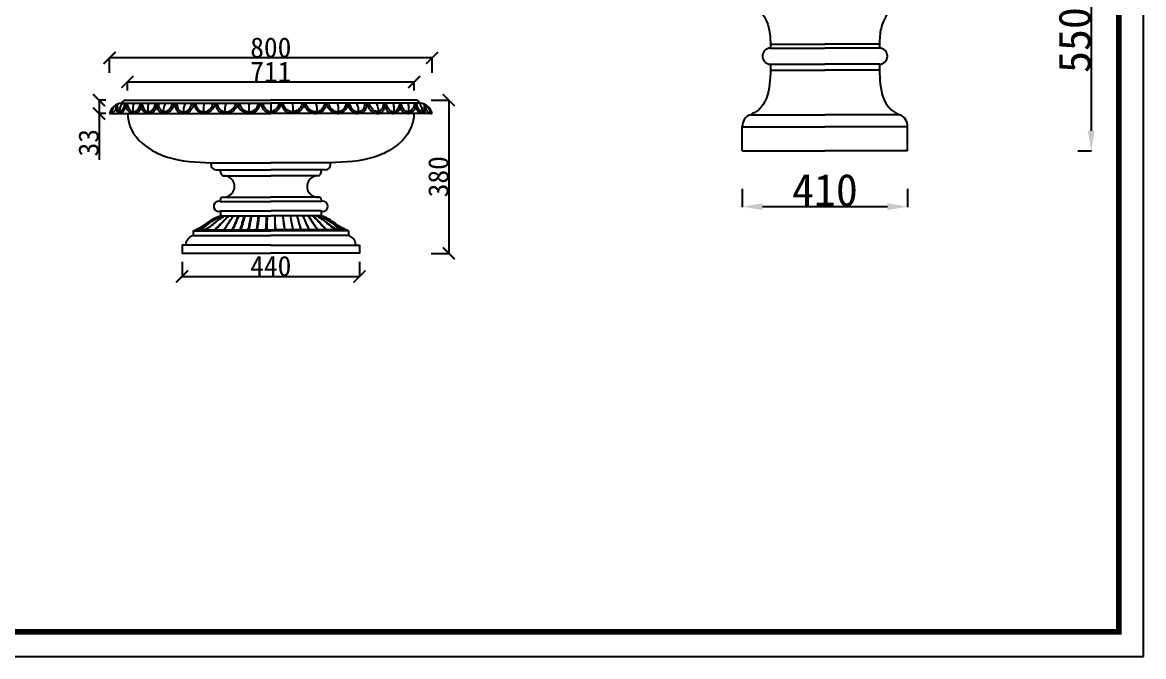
# Model space of a CAD drawing. Extents: x 3172 to 33391, y 13916 to 34175.
# Drawn here: x 10839 to 13620, y 18223 to 19796 of the extents above; entities that cross this region are included whole.
import ezdxf

# ---------------------------------------------------------------- set-up
doc = ezdxf.new("R2010")
doc.units = 0
doc.layers.get('0').update_dxf_attribs({"linetype": 'CONTINUOUS'})
doc.layers.get('DEFPOINTS').update_dxf_attribs({"linetype": 'CONTINUOUS'})
doc.dimstyles.new('ISO-25', dxfattribs={"dimtxt": 2.5, "dimasz": 2.5, "dimexe": 1.25, "dimexo": 0.625, "dimtad": 1, "dimdec": 4, "dimdsep": 46, "dimlunit": 6, "dimtxsty": 'Standard', "dimcen": 2.5, "dimadec": 0, "dimazin": 0, "dimtfac": 1, "dimtdec": 4, "dimtmove": 0, "dimatfit": 3, "dimfxl": 1, "dimtolj": 1, "dimtzin": 0, "dimarcsym": 0})

# ---------------------------------------------------------------- blocks, each defined once
blk = doc.blocks.new('_ARCHTICK')
at = {"color": 0, "linetype": 'ByBlock', "const_width": 0.15}
blk.add_lwpolyline([(-0.5, -0.5), (0.5, 0.5)], dxfattribs=at)
blk = doc.blocks.new('*D92')
at = {"color": 0, "linetype": 'ByBlock'}
for p, q in [((11140.9, 18631.7), (11140.9, 18593.7)), ((11580.9, 18631.7), (11580.9, 18593.7)), ((11140.9, 18594.9), (11580.9, 18594.9))]:
    blk.add_line(p, q, dxfattribs=at)
at = {"layer": 'DEFPOINTS', "color": 0, "linetype": 'ByBlock'}
for p in [(11140.9, 18632.4), (11580.9, 18632.4), (11580.9, 18594.9)]:
    blk.add_point(p, dxfattribs=at)
at = {"color": 0, "linetype": 'ByBlock', "xscale": 30, "yscale": 30, "zscale": 30, "rotation": 180}
blk.add_blockref('_ARCHTICK', (11140.9, 18594.9), dxfattribs=at)
at = {"color": 0, "linetype": 'ByBlock', "xscale": 30, "yscale": 30, "zscale": 30}
blk.add_blockref('_ARCHTICK', (11580.9, 18594.9), dxfattribs=at)
at = {"color": 0, "linetype": 'ByBlock', "insert": (11360.9, 18620.6), "char_height": 50, "attachment_point": 5}
blk.add_mtext('\\A1;440', dxfattribs=at)
blk = doc.blocks.new('*D91')
at = {"color": 0, "linetype": 'ByBlock'}
for p, q in [((10960.9, 19496.7), (10960.9, 19535.2)), ((11760.9, 19534), (10960.9, 19534)), ((11760.9, 19496.7), (11760.9, 19535.2))]:
    blk.add_line(p, q, dxfattribs=at)
at = {"layer": 'DEFPOINTS', "color": 0, "linetype": 'ByBlock'}
for p in [(10960.9, 19534), (10960.9, 19496.1), (11760.9, 19496.1)]:
    blk.add_point(p, dxfattribs=at)
at = {"color": 0, "linetype": 'ByBlock', "xscale": 30, "yscale": 30, "zscale": 30, "rotation": 180}
blk.add_blockref('_ARCHTICK', (10960.9, 19534), dxfattribs=at)
at = {"color": 0, "linetype": 'ByBlock', "xscale": 30, "yscale": 30, "zscale": 30}
blk.add_blockref('_ARCHTICK', (11760.9, 19534), dxfattribs=at)
at = {"color": 0, "linetype": 'ByBlock', "insert": (11360.9, 19559.6), "char_height": 50, "attachment_point": 5}
blk.add_mtext('\\A1;800', dxfattribs=at)
blk = doc.blocks.new('*D93')
at = {"color": 0, "linetype": 'ByBlock'}
for p, q in [((11005.3, 19453.2), (11005.3, 19475.6)), ((11005.3, 19474.4), (11716.4, 19474.4)), ((11716.4, 19453.2), (11716.4, 19475.6))]:
    blk.add_line(p, q, dxfattribs=at)
at = {"layer": 'DEFPOINTS', "color": 0, "linetype": 'ByBlock'}
for p in [(11716.4, 19474.4), (11005.3, 19452.6), (11716.4, 19452.6)]:
    blk.add_point(p, dxfattribs=at)
at = {"color": 0, "linetype": 'ByBlock', "xscale": 30, "yscale": 30, "zscale": 30, "rotation": 180}
blk.add_blockref('_ARCHTICK', (11005.3, 19474.4), dxfattribs=at)
at = {"color": 0, "linetype": 'ByBlock', "xscale": 30, "yscale": 30, "zscale": 30}
blk.add_blockref('_ARCHTICK', (11716.4, 19474.4), dxfattribs=at)
at = {"color": 0, "linetype": 'ByBlock', "insert": (11360.9, 19500), "char_height": 50, "attachment_point": 5}
blk.add_mtext('\\A1;711', dxfattribs=at)
blk = doc.blocks.new('*D94')
at = {"color": 0, "linetype": 'ByBlock'}
for p, q in [((10848.8, 19332.7), (10831, 19332.7)), ((10832.3, 19332.7), (10832.3, 19299.4)), ((10848.8, 19299.4), (10831, 19299.4)), ((10832.3, 19299.4), (10832.3, 19184.8))]:
    blk.add_line(p, q, dxfattribs=at)
at = {"layer": 'DEFPOINTS', "color": 0, "linetype": 'ByBlock'}
for p in [(10849.4, 19332.7), (10832.3, 19299.4), (10849.4, 19299.4)]:
    blk.add_point(p, dxfattribs=at)
at = {"color": 0, "linetype": 'ByBlock', "xscale": 30, "yscale": 30, "zscale": 30}
for p, rotation in [((10832.3, 19332.7), 90), ((10832.3, 19299.4), 270)]:
    blk.add_blockref('_ARCHTICK', p, dxfattribs=dict(at, rotation=rotation))
at = {"color": 0, "linetype": 'ByBlock', "insert": (10806.6, 19227.1), "char_height": 50, "attachment_point": 5, "rotation": 90}
blk.add_mtext('\\A1;33', dxfattribs=at)
blk = doc.blocks.new('*D90')
at = {"color": 0, "linetype": 'ByBlock'}
for p, q in [((11758.6, 19332.7), (11803.6, 19332.7)), ((11802.3, 19332.7), (11802.3, 18952.7)), ((11758.6, 18952.7), (11803.6, 18952.7))]:
    blk.add_line(p, q, dxfattribs=at)
at = {"layer": 'DEFPOINTS', "color": 0, "linetype": 'ByBlock'}
for p in [(11758, 19332.7), (11758, 18952.7), (11802.3, 18952.7)]:
    blk.add_point(p, dxfattribs=at)
at = {"color": 0, "linetype": 'ByBlock', "xscale": 30, "yscale": 30, "zscale": 30}
for p, rotation in [((11802.3, 19332.7), 90), ((11802.3, 18952.7), 270)]:
    blk.add_blockref('_ARCHTICK', p, dxfattribs=dict(at, rotation=rotation))
at = {"color": 0, "linetype": 'ByBlock', "insert": (11776.7, 19142.7), "char_height": 50, "attachment_point": 5, "rotation": 90}
blk.add_mtext('\\A1;380', dxfattribs=at)
blk = doc.blocks.new('A$C314650E7')
for p, q in [((70, 1787.5), (697.4, 1836.4)), ((697.4, 1836.4), (1180, 1787.5)), ((70, 1787.5), (70, 1779.1)), ((70, 1779.1), (70, 1787.5)), ((70, 1787.5), (503.2, 1728.4)), ((503.2, 1728.4), (1180, 1787.5)), ((1180, 1787.5), (1180, 1777.5)), ((0, 1767.5), (70, 1779.2)), ((0, 1767.5), (0, 1737.5)), ((0, 1767.5), (500, 1685.8)), ((70, 1779.1), (503.3, 1714.6)), ((500, 1685.8), (1240, 1767.5)), ((503.3, 1714.6), (1180, 1777.5)), ((1180, 1777.5), (1240, 1767.5)), ((1240, 1767.5), (1240, 1737.5)), ((0, 1737.5), (500, 1642.4)), ((500, 1642.4), (1240, 1737.5)), ((502.8, 1728.8), (502.8, 1714.7)), ((502.8, 1714.7), (500, 1684.9)), ((500, 1684.9), (500, 1642.4)), ((353.9, 1497), (353.9, 1486.7)), ((349.8, 1439), (349.8, 1447.5)), ((600, 1446.8), (600, 1377.6)), ((259, 1309.4), (571.2, 1204.6)), ((259, 1309.4), (259, 1255.7)), ((571.2, 1203.9), (935.5, 1294.5)), ((935.5, 1294.5), (935.5, 1243.7)), ((259, 1255.7), (572.1, 1144.3)), ((572.1, 1144.3), (935.5, 1244.8)), ((571.2, 1203.9), (572.1, 1144.3)), ((331.2, 696.4), (331.2, 686.4)), ((331.2, 696.4), (766.2, 696.4)), ((1201.2, 696.4), (766.2, 696.4)), ((1201.2, 696.4), (1201.2, 686.4)), ((266.2, 676.4), (331.2, 686.5)), ((266.2, 676.4), (766.2, 676.4)), ((266.2, 676.4), (266.2, 641.4)), ((331.2, 686.4), (766.2, 686.4)), ((1201.2, 686.4), (766.2, 686.4)), ((1266.2, 676.4), (766.2, 676.4)), ((1266.2, 676.4), (1201.2, 686.5)), ((1266.2, 676.4), (1266.2, 641.4)), ((266.2, 641.4), (766.2, 641.4)), ((1266.2, 641.4), (766.2, 641.4)), ((766.4, 627.6), (360.4, 627.6)), ((765.9, 627.6), (1171.9, 627.6)), ((631.2, 411.4), (766.2, 411.4)), ((631.2, 411.4), (631.2, 401.4)), ((631.2, 401.4), (766.2, 401.4)), ((901.2, 411.4), (766.2, 411.4)), ((901.2, 401.4), (766.2, 401.4)), ((901.2, 411.4), (901.2, 401.4)), ((631.2, 361.4), (631.2, 346.4)), ((631.2, 361.4), (766.2, 361.4)), ((631.2, 346.4), (766.2, 346.4)), ((631.2, 346.4), (766.2, 346.4)), ((901.2, 361.4), (766.2, 361.4)), ((901.2, 346.4), (766.2, 346.4)), ((901.2, 346.4), (766.2, 346.4)), ((901.2, 361.4), (901.2, 346.4)), ((581.2, 236.4), (766.2, 236.4)), ((951.2, 236.4), (766.2, 236.4)), ((561.2, 146.4), (561.2, 208.9)), ((561.2, 206.4), (766.2, 206.4)), ((971.2, 206.4), (766.2, 206.4)), ((971.2, 146.4), (971.2, 208.9)), ((561.2, 146.4), (766.2, 146.4)), ((971.2, 146.4), (766.2, 146.4)), ((971.2, 146.4), (766.2, 146.4)), ((971.2, 146.4), (766.2, 146.4))]:
    blk.add_line(p, q)
at = {"color": 0, "linetype": 'ByBlock'}
for p, q in [((1395.7, 1781), (1429.8, 1781)), ((1428.6, 1731), (1428.6, 1281)), ((1395.4, 1231), (1429.8, 1231)), ((266.2, 873.8), (266.2, 917.9)), ((1265.7, 873.8), (1265.7, 917.9)), ((316.2, 916.7), (1215.7, 916.7)), ((326.2, 806.9), (326.2, 832.4)), ((376.2, 831.2), (1156.4, 831.2)), ((1206.4, 806.9), (1206.4, 832.4)), ((1393.6, 696.4), (1427.6, 696.4)), ((1426.4, 646.4), (1426.4, 196.4)), ((1393.3, 146.4), (1427.6, 146.4)), ((561.2, 52.4), (561.2, 7.1)), ((971.2, 52.4), (971.2, 7.1)), ((611.2, 8.3), (921.2, 8.3))]:
    blk.add_line(p, q, dxfattribs=at)
for centre, radius, start, end in [((631.2, 381.4), 20, 90.2049, 269.7951), ((901.1, 381.4), 20, 270.2049, 89.7951), ((591.6, 207.6), 30.5, 110.0699, 182.3446), ((940.7, 207.6), 30.5, 357.6554, 69.9301)]:
    blk.add_arc(centre, radius, start, end)
for points in [[(142.6, 1785.5), (692.8, 1827.6)], [(692.8, 1807.3), (678.7, 1780.8), (672.5, 1755.8)], [(692.8, 1829.2), (1110.1, 1787)], [(694.3, 1829.2), (695.9, 1807.3)], [(142.6, 1785.5), (512.3, 1739.6)], [(255.1, 1773), (695.9, 1805.8)], [(512.3, 1739.6), (1114.8, 1787)], [(695.9, 1805.8), (969.4, 1776.1)], [(0, 1737.5), (235.8, 1671), (332.1, 1592.1), (351.3, 1531.4), (355, 1498.2)], [(1240, 1737.5), (1094.1, 1705.5), (924.1, 1639.1), (876.2, 1564.8), (859.3, 1497.2)], [(500, 1642.4), (560, 1580.7), (594.5, 1482.4), (597.2, 1450.6)], [(353.1, 1487.3), (343.1, 1484.5), (338.7, 1458.2), (348.2, 1447.5)], [(601, 1435.7), (353.1, 1487.3)], [(600, 1446.8), (353.5, 1497)], [(599.8, 1446.7), (859.3, 1497.2)], [(601, 1435.7), (859.5, 1489.4)], [(859.3, 1497.2), (859.5, 1489.4)], [(859.5, 1489.4), (872.7, 1478.5), (875, 1459.3), (865.1, 1446.5)], [(600, 1390.9), (348.2, 1447.5)], [(599.1, 1390.7), (865.1, 1446.5)], [(865.1, 1446.5), (865.1, 1437.1)], [(349.8, 1439), (341.3, 1399), (316.7, 1358.4), (286.2, 1338.7)], [(599.8, 1377.5), (349.5, 1438.7)], [(599.8, 1377.5), (865.1, 1437.1)], [(865.1, 1437.1), (867.8, 1368.7), (881.7, 1341.9), (903.3, 1321.5)], [(599.8, 1377.5), (597.5, 1312.6), (591.1, 1274.3), (583.1, 1242.3)], [(286.2, 1338.7), (272.4, 1333.5), (262, 1312.7)], [(286.2, 1338.7), (582.3, 1244)], [(582.3, 1244), (903.3, 1321.5)], [(903.3, 1321.5), (925.8, 1314.6), (934.4, 1295.6)], [(581.1, 1244.2), (573.3, 1224.2), (571.1, 1204.9)], [(266.2, 641.4), (355, 628.9), (501.1, 571.1), (627.2, 450.4), (631.2, 411.4)], [(1266.2, 641.4), (1177.3, 628.9), (1031.2, 571.1), (905.2, 450.4), (901.2, 411.4)], [(631.2, 346.4), (629, 312.9), (602, 248.8), (581.2, 236.4)], [(901.2, 346.4), (903.3, 312.9), (930.3, 248.8), (951.1, 236.4)]]:
    blk.add_spline(points, degree=3)
for points in [[(1420.2, 1731), (1436.9, 1731), (1428.6, 1781)], [(1420.2, 1281), (1436.9, 1281), (1428.6, 1231)], [(316.2, 925), (316.2, 908.3), (266.2, 916.7)], [(1215.7, 925), (1215.7, 908.3), (1265.7, 916.7)], [(376.2, 839.5), (376.2, 822.9), (326.2, 831.2)], [(1156.4, 839.5), (1156.4, 822.9), (1206.4, 831.2)], [(1418.1, 646.4), (1434.7, 646.4), (1426.4, 696.4)], [(1418.1, 196.4), (1434.7, 196.4), (1426.4, 146.4)], [(611.2, 16.7), (611.2, 0), (561.2, 8.3)], [(921.2, 16.7), (921.2, 0), (971.2, 8.3)]]:
    blk.add_solid(points, dxfattribs=at)
at = {"layer": 'DEFPOINTS', "color": 0, "linetype": 'ByBlock'}
for p in [(1395.1, 1781), (1394.8, 1231), (1428.6, 1231), (1265.7, 916.7), (266.2, 873.2), (1265.7, 873.2), (1206.4, 831.2), (326.2, 806.3), (1206.4, 806.3), (1392.9, 696.4), (1392.7, 146.4), (1426.4, 146.4), (561.2, 53.1), (971.2, 53.1), (971.2, 8.3)]:
    blk.add_point(p, dxfattribs=at)
at = {"color": 0, "linetype": 'ByBlock', "char_height": 80, "attachment_point": 5, "rotation": 90}
for insert in [(1387.9, 1506), (1385.8, 421.4)]:
    blk.add_mtext('\\A1;550', dxfattribs=dict(at, insert=insert))
at = {"color": 0, "linetype": 'ByBlock', "char_height": 80, "attachment_point": 5}
for s, insert in [('\\A1;1,000', (765.9, 963.3)), ('\\A1;880', (766.3, 871.8)), ('\\A1;410', (766.2, 49))]:
    blk.add_mtext(s, dxfattribs=dict(at, insert=insert))
blk = doc.blocks.new('A$C23D22AE9')
for p, q in [((106.8, 446.7), (476.6, 446.7)), ((115.5, 454.1), (476.6, 454.1)), ((837.7, 454.1), (476.6, 454.1)), ((846.5, 446.7), (476.6, 446.7)), ((76.6, 420.7), (476.6, 420.7)), ((876.6, 420.7), (476.6, 420.7)), ((328.9, 298.5), (476.6, 298.5)), ((341, 281.4), (476.6, 281.3)), ((624.3, 298.5), (476.6, 298.5)), ((612.3, 281.4), (476.6, 281.3)), ((358.9, 266.5), (476.6, 266.5)), ((594.4, 266.5), (476.6, 266.5)), ((351.3, 202.4), (476.6, 202.4)), ((356.8, 213.5), (476.6, 213.5)), ((596.4, 213.5), (476.6, 213.5)), ((601.9, 202.4), (476.6, 202.4)), ((351.3, 179.1), (476.6, 179.1)), ((352.1, 179.1), (352.1, 166.8)), ((352.1, 166.8), (476.6, 166.8)), ((356.2, 179.1), (467.3, 179.1)), ((601.9, 179.1), (476.6, 179.1)), ((601.2, 166.8), (476.6, 166.8)), ((597.1, 179.1), (486, 179.1)), ((601.2, 179.1), (601.2, 166.8)), ((283.7, 129.8), (283.7, 118.7)), ((283.7, 129.8), (476.6, 129.8)), ((283.7, 118.7), (476.6, 118.7)), ((669.6, 129.8), (476.6, 129.8)), ((669.6, 118.7), (476.6, 118.7)), ((669.6, 129.8), (669.6, 118.7))]:
    blk.add_line(p, q)
for points in [[(476.6, 94.1), (256.6, 94.1), (256.6, 74.1), (476.6, 74.1)], [(476.6, 94.1), (696.6, 94.1), (696.6, 74.1), (476.6, 74.1)]]:
    blk.add_lwpolyline(points)
for centre, radius, start, end in [((110, 412.4), 34.4, 95.3115, 166.0309), ((117.5, 443.3), 11, 100.3282, 161.9614), ((835.8, 443.3), 11, 18.0386, 79.6718), ((843.3, 412.4), 34.4, 13.9691, 84.6885), ((341, 294.2), 12.8, 160.4488, 269.7886), ((362.2, 277), 11, 156.4938, 254.9811), ((591.1, 277), 11, 285.0189, 23.5062), ((612.3, 294.2), 12.8, 270.2114, 19.5512), ((360.1, 239.9), 26.5, 266.704, 91.7138), ((593.1, 239.9), 26.5, 88.2862, 273.296), ((347.6, 190.7), 12.5, 68.754, 291.246), ((358.7, 205.9), 7.85, 104.023, 206.3843), ((594.5, 205.9), 7.85, 333.6157, 75.977), ((605.7, 190.7), 12.5, 248.754, 111.246)]:
    blk.add_arc(centre, radius, start, end)
for points in [[(93.3, 441.5), (93.6, 430), (96.3, 423.5), (100.3, 421.1), (102.5, 421.1), (107, 423), (113.7, 430), (117, 438), (119.4, 446.6)], [(96, 443.1), (96.3, 433.7), (99.2, 425.9), (101.4, 424.6), (106, 427), (111.9, 435.1), (115.9, 446.4)], [(108.1, 446.7), (104.2, 439.1), (101.4, 429.4), (101.1, 425.9)], [(115.6, 446.7), (118.1, 434.8), (125.4, 425.1), (132.4, 421.1)], [(120, 446.7), (121.9, 438.3), (126.5, 430.5), (134.8, 425.1), (141.8, 426.7), (149.6, 434.8), (153.1, 446.6)], [(136.4, 446.7), (134.8, 437.5), (135.1, 425.4)], [(156.3, 446.7), (154.7, 435.1), (149.3, 425.9), (141, 421.4), (134.5, 420.6)], [(152.6, 446.7), (155.1, 434.8), (162.4, 425.1), (169.4, 421.1)], [(157, 446.7), (158.9, 438.3), (163.5, 430.5), (171.8, 425.1), (178.8, 426.7), (186.6, 434.8), (190.1, 446.6)], [(173.4, 446.7), (171.8, 437.5), (172.1, 425.4)], [(193.3, 446.7), (191.7, 435.1), (186.3, 425.9), (178, 421.4), (171.5, 420.6)], [(193.3, 446.7), (195.9, 432.1), (200.9, 425.1), (209.5, 420.5)], [(197.2, 446.6), (198.9, 437), (203.2, 430.1), (208.2, 425.8), (212.8, 425.4), (220.4, 427.8), (228, 435.7), (233.3, 446.3)], [(237.7, 446.7), (233.7, 435), (225.7, 425.4), (218.8, 422.1), (208.4, 420.3)], [(215.1, 446.7), (212.1, 439), (208.8, 425.6)], [(238.7, 446.7), (240, 435.7), (244.3, 427.1), (250.4, 422.6), (258.4, 420.6)], [(243.6, 446.6), (245.6, 434.7), (247.5, 430.6), (255.4, 425.6), (265.1, 425.3), (275.4, 432.9), (279, 440.3), (282.4, 446.6)], [(264.3, 446.7), (260.8, 436.7), (260.1, 424.8)], [(285.9, 446.7), (283.7, 437.7), (277.5, 428.5), (268.4, 422.1), (260.7, 420.3)], [(285.9, 446.7), (288, 437.7), (292.1, 430), (299.2, 423.4), (306.9, 421.1)], [(290, 446), (291.6, 439), (294.3, 434), (299, 428.9), (307.6, 424.9), (315.5, 425.1), (326.5, 432.3), (332, 441.3), (333.4, 447)], [(338.7, 446), (334.4, 435), (328.5, 427.9), (316.3, 421.3), (307.9, 420.8)], [(312.2, 446.6), (309.9, 439.2), (309.7, 424.8)], [(338.7, 446), (339.7, 441.2), (345, 429.5), (358.3, 422.1), (361.8, 421.1)], [(343, 446), (346.8, 435.8), (353.9, 428.4), (363.9, 424.9), (371.5, 425.9), (379.9, 430.5), (387.4, 439), (390.3, 447)], [(365.9, 446.7), (363.2, 438), (362.9, 425.3)], [(393.9, 446.7), (392.3, 439), (387.7, 431.7), (373.8, 422.1), (363.1, 420.8)], [(393.9, 446.7), (396.7, 436.3), (408.1, 424.9), (421.9, 420.8)], [(399.3, 447), (400.6, 440.7), (405.1, 433), (415.3, 426.7), (421.6, 424.9), (428.2, 425.9), (436.4, 430), (443.8, 439.1), (445.6, 446.7)], [(423.1, 447), (422.1, 435.4), (421.8, 425.1)], [(450.7, 446.7), (448.1, 438.9), (437.4, 424.9), (422.9, 420.8)], [(451.7, 446.7), (454.2, 437.6), (462.8, 426.4), (470.7, 422.3), (476.6, 420.7)], [(456.3, 446.7), (458.8, 439.4), (463.1, 432.5), (471.2, 426.9), (476.6, 425.4)], [(476.6, 446.7), (476.4, 439.1), (476.4, 425.3)], [(501.6, 446.7), (499.1, 437.6), (490.4, 426.4), (482.5, 422.3), (476.6, 420.7)], [(476.6, 446.7), (476.8, 439.1), (476.8, 425.3)], [(496.9, 446.7), (494.5, 439.4), (490.2, 432.5), (482, 426.9), (476.7, 425.4)], [(502.6, 446.7), (505.2, 438.9), (515.9, 424.9), (530.4, 420.8)], [(554, 447), (552.6, 440.7), (548.2, 433), (538, 426.7), (531.6, 424.9), (525, 425.9), (516.9, 430), (509.5, 439.1), (507.6, 446.7)], [(530.1, 447), (531.1, 435.4), (531.5, 425.1)], [(559.4, 446.7), (556.6, 436.3), (545.1, 424.9), (531.4, 420.8)], [(559.4, 446.7), (560.9, 439), (565.6, 431.7), (579.5, 422.1), (590.2, 420.8)], [(610.3, 446), (606.4, 435.8), (599.3, 428.4), (589.4, 424.9), (581.8, 425.9), (573.4, 430.5), (565.9, 439), (562.9, 447)], [(587.3, 446.7), (590.1, 438), (590.4, 425.3)], [(614.6, 446), (613.6, 441.2), (608.2, 429.5), (595, 422.1), (591.4, 421.1)], [(614.6, 446), (618.9, 435), (624.8, 427.9), (637, 421.3), (645.4, 420.8)], [(663.3, 446), (661.6, 439), (659, 434), (654.3, 428.9), (645.6, 424.9), (637.7, 425.1), (626.8, 432.3), (621.2, 441.3), (619.9, 447)], [(641.1, 446.6), (643.4, 439.2), (643.6, 424.8)], [(667.4, 446.7), (665.3, 437.7), (661.1, 430), (654, 423.4), (646.4, 421.1)], [(667.4, 446.7), (669.6, 437.7), (675.8, 428.5), (684.9, 422.1), (692.5, 420.3)], [(709.7, 446.6), (707.7, 434.7), (705.8, 430.6), (697.8, 425.6), (688.1, 425.3), (677.8, 432.9), (674.2, 440.3), (670.9, 446.6)], [(688.9, 446.7), (692.4, 436.7), (693.2, 424.8)], [(714.6, 446.7), (713.3, 435.7), (709, 427.1), (702.8, 422.6), (694.9, 420.6)], [(715.5, 446.7), (719.6, 435), (727.5, 425.4), (734.5, 422.1), (744.8, 420.3)], [(756, 446.6), (754.4, 437), (750.1, 430.1), (745.1, 425.8), (740.5, 425.4), (732.8, 427.8), (725.2, 435.7), (719.9, 446.3)], [(738.1, 446.7), (741.1, 439), (744.5, 425.6)], [(760, 446.7), (757.4, 432.1), (752.4, 425.1), (743.8, 420.5)], [(760, 446.7), (761.6, 435.1), (767, 425.9), (775.3, 421.4), (781.7, 420.6)], [(796.3, 446.7), (794.4, 438.3), (789.8, 430.5), (781.5, 425.1), (774.5, 426.7), (766.7, 434.8), (763.2, 446.6)], [(779.9, 446.7), (781.5, 437.5), (781.2, 425.4)], [(800.7, 446.7), (798.1, 434.8), (790.9, 425.1), (783.9, 421.1)], [(796.8, 446.7), (798.4, 435.1), (803.8, 425.9), (812.1, 421.4), (818.6, 420.6)], [(833.1, 446.7), (831.2, 438.3), (826.6, 430.5), (818.3, 425.1), (811.3, 426.7), (803.5, 434.8), (800, 446.6)], [(816.7, 446.7), (818.3, 437.5), (818, 425.4)], [(837.5, 446.7), (835, 434.8), (827.7, 425.1), (820.7, 421.1)], [(859.9, 441.5), (859.7, 430), (857, 423.5), (853, 421.1), (850.8, 421.1), (846.2, 423), (839.5, 430), (836.3, 438), (833.9, 446.6)], [(857.3, 443.1), (857, 433.7), (854, 425.9), (851.9, 424.6), (847.3, 427), (841.4, 435.1), (837.4, 446.4)], [(845.1, 446.7), (849.1, 439.1), (851.9, 429.4), (852.1, 425.9)], [(93.1, 441.3), (89.8, 427.8), (80.7, 421.1), (78.3, 420.6)], [(87.8, 438.1), (83.1, 429.4), (81.2, 421.9)], [(121.1, 420.7), (128.2, 387.4), (182.7, 329.2), (220.6, 312.6), (328.9, 298.5)], [(832.2, 420.7), (825, 387.4), (770.6, 329.2), (732.7, 312.6), (624.3, 298.5)], [(860.2, 441.3), (863.4, 427.8), (872.6, 421.1), (875, 420.6)], [(865.4, 438.1), (870.2, 429.4), (872, 421.9)], [(283.7, 129.8), (300.2, 137.3), (332.5, 158.7), (345.7, 165.3), (352.1, 166.8)], [(372.9, 167), (364.2, 158.7), (357.6, 151.6), (349.9, 143.5), (342.6, 136.1), (340.3, 133.2), (345.9, 132.3), (358, 132.3), (359.3, 132.5), (360.4, 133.4), (363.1, 137.1), (366.5, 141.6), (371.6, 149.2), (380.4, 163.1), (383, 167)], [(397.4, 167), (393.9, 159.4), (389.6, 149.2), (384, 136.4), (383.3, 133.5), (386.3, 132.6), (397, 132.3), (400.4, 132.7), (401, 133.8), (401.7, 136.1), (403, 139.9), (405.2, 146.6), (408.3, 157.7), (410.8, 167)], [(411.8, 166.8), (409.1, 156.5), (403.9, 138.4), (403.6, 132.9), (405.3, 132.4), (410.8, 132.4), (417.8, 132.3), (420.1, 133.2), (421.4, 135.3), (422.1, 137.6), (424.2, 147.9), (427, 162.7), (427.4, 166.8)], [(428.4, 166.7), (427.3, 160.5), (424.9, 146.7), (423.7, 140.8), (423, 135.6), (423.3, 133.6), (428.8, 132.4), (436, 132.2), (439.2, 132.5), (440.5, 133.3), (441.7, 135.6), (443, 142.1), (444.7, 153.5), (445.9, 166.8)], [(447.3, 166.8), (445.4, 150.3), (443.4, 138.6), (443.5, 133.6), (447.8, 132.4), (459.5, 132.4), (463.8, 133.5), (464.5, 135.8), (465.4, 146.7), (466.3, 166.8)], [(467.7, 167), (467.2, 158.5), (466.5, 138.8), (467.9, 133), (472.7, 132.4), (484.9, 132.4), (487.2, 133.5), (487.7, 136.1), (487.8, 152.1), (487.8, 166.9)], [(506, 166.8), (507.9, 150.3), (509.8, 138.6), (509.7, 133.6), (505.4, 132.4), (493.8, 132.4), (489.5, 133.5), (488.7, 135.8), (487.8, 146.7), (487, 166.8)], [(524.9, 166.7), (525.9, 160.5), (528.4, 146.7), (529.5, 140.8), (530.3, 135.6), (529.9, 133.6), (524.4, 132.4), (517.3, 132.2), (514, 132.5), (512.7, 133.3), (511.6, 135.6), (510.3, 142.1), (508.6, 153.5), (507.4, 166.8)], [(541.4, 166.8), (544.2, 156.5), (549.3, 138.4), (549.6, 132.9), (547.9, 132.4), (542.5, 132.4), (535.5, 132.3), (533.2, 133.2), (531.9, 135.3), (531.2, 137.6), (529.1, 147.9), (526.3, 162.7), (525.8, 166.8)], [(555.9, 167), (559.3, 159.4), (563.6, 149.2), (569.2, 136.4), (570, 133.5), (567, 132.6), (556.2, 132.3), (552.9, 132.7), (552.3, 133.8), (551.5, 136.1), (550.2, 139.9), (548.1, 146.6), (545, 157.7), (542.5, 167)], [(580.3, 167), (589.1, 158.7), (595.7, 151.6), (603.4, 143.5), (610.6, 136.1), (612.9, 133.2), (607.4, 132.3), (595.3, 132.3), (594, 132.5), (592.8, 133.4), (590.1, 137.1), (586.8, 141.6), (581.7, 149.2), (572.9, 163.1), (570.3, 167)], [(669.6, 129.8), (653.1, 137.3), (620.8, 158.7), (607.5, 165.3), (601.2, 166.8)], [(355.2, 166.6), (349.8, 164.2), (340.9, 159.9), (332.9, 156.5), (316.2, 144.8), (312, 141.3), (297.7, 133.1), (296, 132.4), (297.2, 132.3), (298.6, 132.3), (306.9, 132.3), (316.1, 132.4), (311.3, 132.4), (313.1, 132.8), (315.5, 134.1), (321.8, 138.1)], [(355.9, 166.8), (353.3, 165.2), (350.1, 163.8), (342.9, 160.3), (335.7, 156.5), (330.9, 153.4), (323.7, 148.6), (316.4, 142.4), (310.3, 137.9), (305.8, 135.1), (299, 132.7), (297.6, 132.4)], [(363.1, 166.7), (360.4, 165), (352.9, 160.8), (350.3, 159.1), (346, 156.2), (338.1, 149.5), (333.3, 145.6), (328.9, 141.9), (322.7, 137.7), (318.9, 135.5), (315.7, 133.6), (315, 133.1), (314.8, 132.8), (315, 132.4), (315.8, 132.3), (318.3, 132.3), (325.5, 132.2), (332.5, 132.5), (336.3, 132.5), (336.9, 132.7), (338.4, 133.3), (339.6, 134.1)], [(321.8, 138.1), (324.2, 139.4), (327.7, 142.1), (333.3, 146.6), (340.1, 152.2), (344.6, 155.9), (348.6, 158.7), (353.3, 161.7), (357.8, 163.9), (362.5, 166.8)], [(383.8, 166.8), (377.5, 157.3), (371.1, 147), (363.7, 136.4), (362.5, 133.2), (364.6, 132.6), (370.7, 132.3), (376.4, 132.3), (380.5, 132.6), (381.4, 133.5), (382.4, 135.4), (384.2, 139.4), (387, 145.7), (390.6, 154), (394.1, 161.6), (396.1, 166.7)], [(569.5, 166.8), (575.8, 157.3), (582.2, 147), (589.5, 136.4), (590.8, 133.2), (588.6, 132.6), (582.6, 132.3), (576.9, 132.3), (572.8, 132.6), (571.9, 133.5), (570.9, 135.4), (569, 139.4), (566.3, 145.7), (562.7, 154), (559.2, 161.6), (557.2, 166.7)], [(590.1, 166.7), (592.8, 165), (600.4, 160.8), (603, 159.1), (607.3, 156.2), (615.2, 149.5), (619.9, 145.6), (624.4, 141.9), (630.5, 137.7), (634.4, 135.5), (637.6, 133.6), (638.2, 133.1), (638.5, 132.8), (638.2, 132.4), (637.4, 132.3), (634.9, 132.3), (627.8, 132.2), (620.7, 132.5), (616.9, 132.5), (616.3, 132.7), (614.9, 133.3), (613.6, 134.1)], [(631.5, 138.1), (629.1, 139.4), (625.6, 142.1), (620, 146.6), (613.1, 152.2), (608.6, 155.9), (604.7, 158.7), (599.9, 161.7), (595.5, 163.9), (590.8, 166.8)], [(597.4, 166.8), (600, 165.2), (603.2, 163.8), (610.4, 160.3), (617.6, 156.5), (622.4, 153.4), (629.5, 148.6), (636.9, 142.4), (642.9, 137.9), (647.4, 135.1), (654.3, 132.7), (655.6, 132.4)], [(598.1, 166.6), (603.4, 164.2), (612.4, 159.9), (620.3, 156.5), (637.1, 144.8), (641.2, 141.3), (655.6, 133.1), (657.3, 132.4), (656, 132.3), (654.7, 132.3), (646.4, 132.3), (637.2, 132.4), (641.9, 132.4), (640.1, 132.8), (637.8, 134.1), (631.4, 138.1)], [(266.6, 94.1), (267.5, 103), (273.8, 112.1), (283.7, 118.7)], [(686.6, 94.1), (685.8, 103), (679.4, 112.1), (669.6, 118.7)]]:
    blk.add_spline(points, degree=3)
for points in [[(316.4, 132.2), (316.7, 132.2), (321.1, 132.4), (325.3, 131.9), (332.3, 132.6), (337.9, 132.2), (341.4, 136.1), (345.7, 140.4), (350.7, 145.6), (357.8, 153.2), (364.3, 160.2), (369.5, 164.9), (371.1, 166.3), (371.4, 166.6)], [(636.8, 132.2), (636.6, 132.2), (632.2, 132.4), (627.9, 131.9), (621, 132.6), (615.4, 132.2), (611.9, 136.1), (607.6, 140.4), (602.5, 145.6), (595.5, 153.2), (588.9, 160.2), (583.8, 164.9), (582.1, 166.3), (581.9, 166.6)]]:
    blk.add_open_spline(points, degree=3, knots=[85.101977, 85.101977, 85.101977, 85.101977, 85.761123, 98.483473, 107.529231, 112.891071, 120.313416, 127.094178, 137.824559, 149.528311, 169.200988, 176.509227, 177.926918, 177.926918, 177.926918, 177.926918])
for base, p1, p2, picture, middle, set_off in [((76.6, 558.6), (876.6, 520.7), (76.6, 520.7), '*D91', (476.6, 584.2), (-10884.3, -18975.4)), ((832.2, 499), (121.1, 477.2), (832.2, 477.2), '*D93', (476.6, 524.6), (-10884.3, -18975.4)), ((696.6, 16.6), (256.6, 54), (696.6, 54), '*D92', (476.6, 22.2), (-10884.3, -18578.3))]:
    dim = blk.add_linear_dim(base=base, p1=p1, p2=p2, dimstyle='ISO-25', override={"dimtxt": 50, "dimasz": 30, "dimdec": 0, "dimblk1": 'ARCHTICK', "dimblk2": 'ARCHTICK', "dimsah": 1, "dimtdec": 0})
    dim.commit()
    dim.dimension.update_dxf_attribs({"geometry": picture, "text_midpoint": middle, "insert": set_off})
for base, p1, p2, picture, middle, set_off in [((50.6, 420.7), (67.8, 454.1), (67.8, 420.7), '*D94', (25, 348.4), (-10781.6, -18878.7)), ((918.1, 74.1), (873.8, 454.1), (873.8, 74.1), '*D90', (892.5, 264.1), (-10884.3, -18878.7))]:
    dim = blk.add_linear_dim(base=base, p1=p1, p2=p2, angle=90, dimstyle='ISO-25', override={"dimtxt": 50, "dimasz": 30, "dimdec": 0, "dimblk1": 'ARCHTICK', "dimblk2": 'ARCHTICK', "dimsah": 1, "dimtdec": 0})
    dim.commit()
    dim.dimension.update_dxf_attribs({"geometry": picture, "text_midpoint": middle, "insert": set_off})

msp = doc.modelspace()

# ---------------------------------------------------------------- linework, layer by layer
msp.add_lwpolyline([(13619.72829, 18223.24493), (13619.72829, 21815.29574), (8810.63174, 21815.29574), (8810.63174, 18223.24493)], close=True)
at = {"const_width": 14.71147}
msp.add_lwpolyline([(13558.4305, 18284.54272), (13558.4305, 21753.99795), (8887.53848, 21753.99795), (8887.53848, 18284.54272)], close=True, dxfattribs=at)

# ---------------------------------------------------------------- block references
for name, p in [('A$C314650E7', (12063.3568, 19330.55673)), ('A$C23D22AE9', (10978.67123, 19149.05494))]:
    msp.add_blockref(name, p)

doc.saveas('drawing.dxf')
